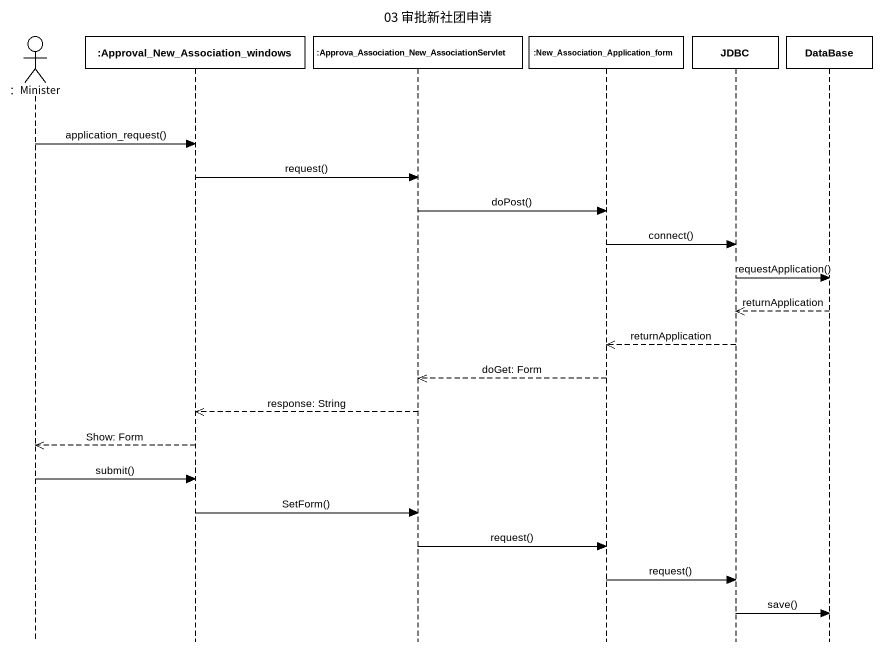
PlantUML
@startuml
title 03 审批新社团申请
hide footbox
actor "：Minister" as Minister
participant ":Approval_New_Association_windows" as Approval_New_Association
participant ":Approva_Association_New_AssociationServlet" as Approva_Association_New
participant ":New_Association_Application_form" as New_Association_Application
participant JDBC
participant "DataBase" as DataBase_

Minister -> Approval_New_Association : application_request()
Approval_New_Association -> Approva_Association_New : request()
Approva_Association_New -> New_Association_Application : doPost()
New_Association_Application -> JDBC : connect()
JDBC -> DataBase_ : requestApplication()
DataBase_ -->> JDBC : returnApplication
JDBC -->> New_Association_Application : returnApplication
New_Association_Application -->> Approva_Association_New : doGet: Form
Approva_Association_New -->> Approval_New_Association : response: String
Approval_New_Association -->> Minister : Show: Form
Minister -> Approval_New_Association : submit()
Approval_New_Association -> Approva_Association_New : SetForm()
Approva_Association_New -> New_Association_Application : request()
New_Association_Application -> JDBC : request()
JDBC -> DataBase_ : save()
@enduml
